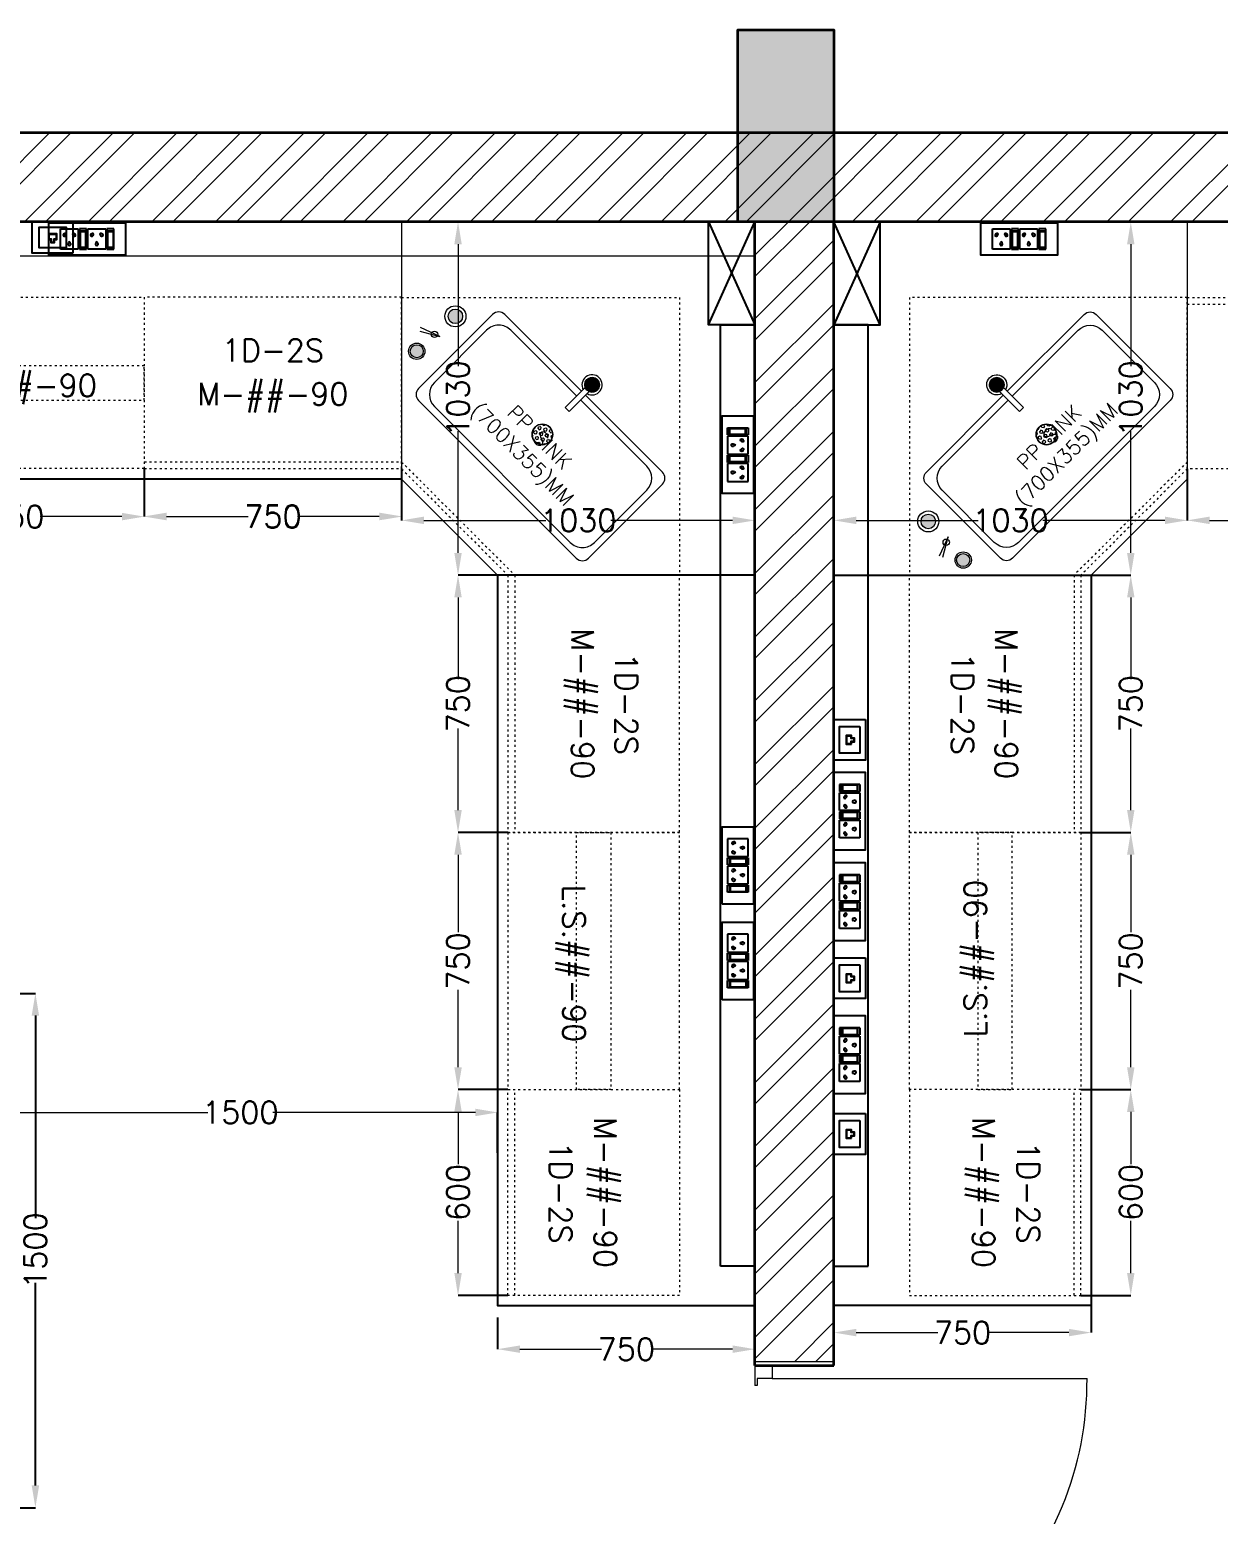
# Model space of a CAD drawing. Extents: x -52083 to 49512, y -145230 to 20224.
# Drawn here: x -35389 to -31925, y 10745 to 15074 of the extents above; entities that cross this region are included whole.
import ezdxf
from ezdxf.enums import TextEntityAlignment as Align

# ---------------------------------------------------------------- set-up
doc = ezdxf.new("R2010")
doc.units = 0
doc.header["$LTSCALE"] = 0.5
doc.header["$MEASUREMENT"] = 0
doc.header["$PDMODE"] = 32
doc.linetypes.add('ACAD_ISO03W100', pattern=[30, 12, -18])
for name, color, linetype, lineweight in [('1050x2100 Door', 6, 'Continuous', 5), ('COL', 1, 'Continuous', 35), ('DIM', 3, 'Continuous', 5), ('Furniture', 30, 'Continuous', 13), ('Hatch-1', 8, 'Continuous', 5), ('Sa-Block Text', 7, 'Continuous', 18), ('wall-1', 7, 'Continuous', 35)]:
    doc.layers.add(name, color=color, linetype=linetype, lineweight=lineweight)
for name, color, linetype in [('Asbuilt', 7, 'Continuous'), ('LABOFAB', 7, 'Continuous'), ('SA-6MRP', 1, 'Continuous'), ('SA-6MUP', 223, 'Continuous'), ('SA-FUR', 3, 'Continuous'), ('SA-Lan', 3, 'Continuous')]:
    doc.layers.add(name, color=color, linetype=linetype)
doc.styles.get("Standard").update_dxf_attribs({"font": 'romans.shx'})
doc.dimstyles.new('Sa-dim', dxfattribs={"dimtxt": 65, "dimasz": 65, "dimexe": 0, "dimexo": 0, "dimtad": 0, "dimdec": 0, "dimdsep": 46, "dimtxsty": 'Standard', "dimcen": 0, "dimclrd": 256, "dimclre": 7, "dimclrt": 1, "dimadec": 0, "dimazin": 0, "dimtfac": 1, "dimtdec": 0, "dimtmove": 0, "dimatfit": 3, "dimfxl": 1, "dimlwd": -1, "dimarcsym": 0})
pattern_1 = [(45, (5394.74, 2e-13), (-92.80777, 92.80777), []), (45, (5456.61, 2e-13), (-92.80777, 92.80777), [])]

# ---------------------------------------------------------------- blocks, each defined once
blk = doc.blocks.new('750MM CONER CABINET')
at = {"layer": 'LABOFAB', "color": 96, "lineweight": 13, "true_color": 0x008500}
for p, q in [((-280, 1030), (750, 1030)), ((-280, 1030), (-280, 280)), ((750, 1030), (750, 0)), ((0, 0), (-280, 280)), ((750, 0), (0, 0))]:
    blk.add_line(p, q, dxfattribs=at)
at = {"layer": 'LABOFAB', "color": 230, "linetype": 'ACAD_ISO03W100', "lineweight": 13}
for p, q in [((530, 810), (-280, 810)), ((530, 0), (530, 810)), ((50, 0), (-280, 330)), ((30, 0), (-280, 310))]:
    blk.add_line(p, q, dxfattribs=at)
blk = doc.blocks.new('*U92')
at = {"layer": 'SA-FUR', "color": 230, "linetype": 'ACAD_ISO03W100', "lineweight": 13}
for points in [[(750, 500), (0, 500), (0, 0), (750, 0)], [(750, 200), (0, 200), (0, 300), (750, 300)]]:
    blk.add_lwpolyline(points, close=True, dxfattribs=at)
at = {"layer": 'SA-FUR', "color": 7}
blk.add_attdef('TAG-2', text='', height=65, dxfattribs=at).set_placement((382.1, 224.8), align=Align.CENTER)
blk = doc.blocks.new('A$Ca55ee631')
at = {"layer": 'SA-FUR', "color": 1}
for p, q in [((0, 0), (135, 300)), ((0, 300), (135, 0))]:
    blk.add_line(p, q, dxfattribs=at)
blk.add_lwpolyline([(0, 0), (135, 0), (135, 300), (0, 300)], close=True, dxfattribs=at)
blk = doc.blocks.new('*U120')
at = {"color": 1}
blk.add_lwpolyline([(-2125, 0), (620, 0), (620, 100), (-2125, 100)], close=True, dxfattribs=at)
blk = doc.blocks.new('*D503')
at = {"layer": 'Defpoints', "color": 0, "transparency": 16777216}
for p in [(-32325.5, 12733.1), (-32325.5, 11983.1), (-32180.1, 11983.1)]:
    blk.add_point(p, dxfattribs=at)
at = {"layer": 'DIM', "color": 7, "lineweight": -2, "transparency": 16777216}
for p, q in [((-32325.5, 12733.1), (-32180.1, 12733.1)), ((-32325.5, 11983.1), (-32180.1, 11983.1))]:
    blk.add_line(p, q, dxfattribs=at)
at = {"layer": 'DIM', "transparency": 16777216}
for p, q in [((-32180.1, 12668.1), (-32180.1, 12442.2)), ((-32180.1, 12048.1), (-32180.1, 12273.9))]:
    blk.add_line(p, q, dxfattribs=at)
for points in [[(-32190.9, 12668.1), (-32169.2, 12668.1), (-32180.1, 12733.1)], [(-32190.9, 12048.1), (-32169.2, 12048.1), (-32180.1, 11983.1)]]:
    blk.add_solid(points, dxfattribs=at)
at = {"layer": 'DIM', "color": 1, "transparency": 16777216, "insert": (-32180.1, 12358.1), "char_height": 65, "attachment_point": 5, "rotation": 90}
blk.add_mtext('750', dxfattribs=at)
blk = doc.blocks.new('*D504')
at = {"layer": 'Defpoints', "color": 0, "transparency": 16777216}
for p in [(-32325.5, 11983.1), (-32325.5, 11383.1), (-32180.1, 11383.1)]:
    blk.add_point(p, dxfattribs=at)
at = {"layer": 'DIM', "color": 7, "lineweight": -2, "transparency": 16777216}
for p, q in [((-32325.5, 11983.1), (-32180.1, 11983.1)), ((-32325.5, 11383.1), (-32180.1, 11383.1))]:
    blk.add_line(p, q, dxfattribs=at)
at = {"layer": 'DIM', "transparency": 16777216}
for p, q in [((-32180.1, 11918.1), (-32180.1, 11765.7)), ((-32180.1, 11448.1), (-32180.1, 11600.4))]:
    blk.add_line(p, q, dxfattribs=at)
for points in [[(-32190.9, 11918.1), (-32169.2, 11918.1), (-32180.1, 11983.1)], [(-32190.9, 11448.1), (-32169.2, 11448.1), (-32180.1, 11383.1)]]:
    blk.add_solid(points, dxfattribs=at)
at = {"layer": 'DIM', "color": 1, "transparency": 16777216, "insert": (-32180.1, 11683.1), "char_height": 65, "attachment_point": 5, "rotation": 90}
blk.add_mtext('600', dxfattribs=at)
blk = doc.blocks.new('*D505')
at = {"layer": 'Defpoints', "color": 0, "transparency": 16777216}
for p in [(-32015.5, 13793.1), (-31265.5, 13793.1), (-31265.5, 13642.9)]:
    blk.add_point(p, dxfattribs=at)
at = {"layer": 'DIM', "color": 7, "lineweight": -2, "transparency": 16777216}
for p, q in [((-32015.5, 13793.1), (-32015.5, 13642.9)), ((-31265.5, 13793.1), (-31265.5, 13642.9))]:
    blk.add_line(p, q, dxfattribs=at)
at = {"layer": 'DIM', "transparency": 16777216}
for p, q in [((-31950.5, 13642.9), (-31712.6, 13642.9)), ((-31330.5, 13642.9), (-31568.5, 13642.9))]:
    blk.add_line(p, q, dxfattribs=at)
for points in [[(-31950.5, 13653.8), (-31950.5, 13632.1), (-32015.5, 13642.9)], [(-31330.5, 13653.8), (-31330.5, 13632.1), (-31265.5, 13642.9)]]:
    blk.add_solid(points, dxfattribs=at)
at = {"layer": 'DIM', "color": 1, "transparency": 16777216, "insert": (-31640.5, 13642.9), "char_height": 65, "attachment_point": 5}
blk.add_mtext('750', dxfattribs=at)
blk = doc.blocks.new('*D506')
at = {"layer": 'Defpoints', "color": 0, "transparency": 16777216}
for p in [(-33045.5, 13763.1), (-32015.5, 13763.1), (-33045.5, 13642.9)]:
    blk.add_point(p, dxfattribs=at)
at = {"layer": 'DIM', "color": 7, "lineweight": -2, "transparency": 16777216}
for p, q in [((-33045.5, 13763.1), (-33045.5, 13642.9)), ((-32015.5, 13763.1), (-32015.5, 13642.9))]:
    blk.add_line(p, q, dxfattribs=at)
at = {"layer": 'DIM', "transparency": 16777216}
for p, q in [((-32980.5, 13642.9), (-32625, 13642.9)), ((-32080.5, 13642.9), (-32436, 13642.9))]:
    blk.add_line(p, q, dxfattribs=at)
for points in [[(-32980.5, 13653.8), (-32980.5, 13632.1), (-33045.5, 13642.9)], [(-32080.5, 13653.8), (-32080.5, 13632.1), (-32015.5, 13642.9)]]:
    blk.add_solid(points, dxfattribs=at)
at = {"layer": 'DIM', "color": 1, "transparency": 16777216, "insert": (-32530.5, 13642.9), "char_height": 65, "attachment_point": 5}
blk.add_mtext('1030', dxfattribs=at)
blk = doc.blocks.new('*D507')
at = {"layer": 'Defpoints', "color": 0, "transparency": 16777216}
for p in [(-32295.5, 14513.1), (-32180.1, 14513.1), (-32295.5, 13483.1)]:
    blk.add_point(p, dxfattribs=at)
at = {"layer": 'DIM', "color": 7, "lineweight": -2, "transparency": 16777216}
for p, q in [((-32295.5, 14513.1), (-32180.1, 14513.1)), ((-32295.5, 13483.1), (-32180.1, 13483.1))]:
    blk.add_line(p, q, dxfattribs=at)
at = {"layer": 'DIM', "transparency": 16777216}
for p, q in [((-32180.1, 14448.1), (-32180.1, 14092.6)), ((-32180.1, 13548.1), (-32180.1, 13903.5))]:
    blk.add_line(p, q, dxfattribs=at)
for points in [[(-32190.9, 14448.1), (-32169.2, 14448.1), (-32180.1, 14513.1)], [(-32190.9, 13548.1), (-32169.2, 13548.1), (-32180.1, 13483.1)]]:
    blk.add_solid(points, dxfattribs=at)
at = {"layer": 'DIM', "color": 1, "transparency": 16777216, "insert": (-32180.1, 13998.1), "char_height": 65, "attachment_point": 5, "rotation": 90}
blk.add_mtext('1030', dxfattribs=at)
blk = doc.blocks.new('*U133')
at = {"ltscale": 300}
for p, q in [((-78.1, 29.8), (-78.1, -29.8)), ((-78.1, 29.8), (-78.1, -29.8)), ((-57.3, 29.8), (-78.1, 29.8)), ((-78.1, 29.8), (-57.3, 29.8)), ((-76.3, 23.3), (-76.3, -23.3)), ((-59.1, 23.3), (-76.3, 23.3)), ((-59.1, -23.3), (-59.1, 23.3)), ((-57.3, -29.8), (-57.3, 29.8)), ((-53.9, 29.8), (-1.7, 29.8)), ((-53.9, -29.8), (-53.9, 29.8)), ((-1.7, 29.8), (-1.7, -29.8)), ((1.7, 29.8), (1.7, -29.8)), ((1.7, 29.8), (1.7, -29.8)), ((22.5, 29.8), (1.7, 29.8)), ((1.7, 29.8), (22.5, 29.8)), ((3.5, 23.3), (3.5, -23.3)), ((20.7, 23.3), (3.5, 23.3)), ((20.7, -23.3), (20.7, 23.3)), ((22.5, -29.8), (22.5, 29.8)), ((25.9, -29.8), (25.9, 29.8)), ((25.9, 29.8), (78.1, 29.8)), ((78.1, 29.8), (78.1, -29.8)), ((-78.1, -29.8), (-57.3, -29.8)), ((-76.3, -21.2), (-59.1, -21.2)), ((-76.3, -23.3), (-59.1, -23.3)), ((-1.7, -29.8), (-53.9, -29.8)), ((1.7, -29.8), (22.5, -29.8)), ((3.5, -21.2), (20.7, -21.2)), ((3.5, -23.3), (20.7, -23.3)), ((78.1, -29.8), (25.9, -29.8))]:
    blk.add_line(p, q, dxfattribs=at)
blk.add_lwpolyline([(-113, -46), (113, -46), (113, 46), (-113, 46)], close=True, dxfattribs=at)
for centre, radius, start, end in [((-27.8, 14.7), 4.06, 307.1584, 232.8416), ((-27.8, 10.6), 2.59, 161.4031, 18.5969), ((52, 14.7), 4.06, 307.1584, 232.8416), ((52, 10.6), 2.59, 161.4031, 18.5969), ((-42.7, -11.6), 3.5, 5.2689, 272.51), ((-39.9, -14), 2.82, 202.6838, 75.0951), ((-15.7, -14), 2.82, 104.9049, 337.3162), ((-12.9, -11.6), 3.5, 267.49, 174.7311), ((37.1, -11.6), 3.5, 5.2689, 272.51), ((39.9, -14), 2.82, 202.6838, 75.0951), ((64.1, -14), 2.82, 104.9049, 337.3162), ((66.9, -11.6), 3.5, 267.49, 174.7311)]:
    blk.add_arc(centre, radius, start, end, dxfattribs=at)
at = {"layer": 'Sa-Block Text', "flags": 1}
for tag, p in [('PROJECTNAME', (102.4, 776)), ('FLOOR', (102.4, 686.5)), ('LABNAME', (102.4, 577)), ('ITEMNO:', (102.4, 479.7))]:
    blk.add_attdef(tag, text='', height=65, dxfattribs=at).set_placement(p, align=Align.MIDDLE_CENTER)
at = {"layer": 'Sa-Block Text'}
blk.add_attdef('CATALOGUE', text='', height=65, dxfattribs=at).set_placement((102.4, 360.5), align=Align.MIDDLE_CENTER)
blk = doc.blocks.new('*D508')
at = {"layer": 'Defpoints', "color": 0, "transparency": 16777216}
for p in [(-35525.5, 11916.5), (-35525.5, 11798.7), (-34025.5, 11798.7)]:
    blk.add_point(p, dxfattribs=at)
at = {"layer": 'DIM', "color": 7, "lineweight": -2, "transparency": 16777216}
for p, q in [((-35525.5, 11798.7), (-35525.5, 11916.5)), ((-34025.5, 11798.7), (-34025.5, 11916.5))]:
    blk.add_line(p, q, dxfattribs=at)
at = {"layer": 'DIM', "transparency": 16777216}
for p, q in [((-35460.5, 11916.5), (-34870, 11916.5)), ((-34090.5, 11916.5), (-34681, 11916.5))]:
    blk.add_line(p, q, dxfattribs=at)
for points in [[(-35460.5, 11927.3), (-35460.5, 11905.6), (-35525.5, 11916.5)], [(-34090.5, 11927.3), (-34090.5, 11905.6), (-34025.5, 11916.5)]]:
    blk.add_solid(points, dxfattribs=at)
at = {"layer": 'DIM', "color": 1, "transparency": 16777216, "insert": (-34775.5, 11916.5), "char_height": 65, "attachment_point": 5}
blk.add_mtext('1500', dxfattribs=at)
blk = doc.blocks.new('1050x2100')
at = {"layer": '1050x2100 Door'}
for p, q in [((289971.9, 46661.9), (289971.9, 46711.8)), ((289971.9, 46711.8), (290030.3, 46711.8)), ((289971.9, 46661.9), (289971.9, 46711.8)), ((290030.3, 46705.1), (290030.3, 46711.8)), ((291021.9, 46711.8), (290963.5, 46711.8)), ((290963.5, 46705.1), (290963.5, 46711.8)), ((291021.9, 46661.9), (291021.9, 46711.8)), ((290010.2, 46661.9), (290010.2, 46705.1)), ((290010.2, 46705.1), (290030.3, 46705.1)), ((290983.6, 46705.1), (290963.5, 46705.1)), ((290983.6, 46661.9), (290983.6, 46705.1)), ((289971.9, 46661.9), (290010.2, 46661.9)), ((291021.9, 46661.9), (290983.6, 46661.9)), ((290983.6, 46661.9), (290983.6, 45743.9))]:
    blk.add_line(p, q, dxfattribs=at)
blk.add_arc((290976, 46702.9), 959, 179.4701, 270.4563, dxfattribs=at)
blk = doc.blocks.new('*D540')
at = {"color": 7, "lineweight": -2, "transparency": 16777216}
for p, q in [((-35525.5, 12263.7), (-35372.9, 12263.7)), ((-35525.5, 10763.7), (-35372.9, 10763.7))]:
    blk.add_line(p, q, dxfattribs=at)
at = {"transparency": 16777216}
for p, q in [((-35372.9, 12198.7), (-35372.9, 11608.2)), ((-35372.9, 10828.7), (-35372.9, 11419.2))]:
    blk.add_line(p, q, dxfattribs=at)
for points in [[(-35383.7, 12198.7), (-35362, 12198.7), (-35372.9, 12263.7)], [(-35383.7, 10828.7), (-35362, 10828.7), (-35372.9, 10763.7)]]:
    blk.add_solid(points, dxfattribs=at)
at = {"layer": 'Defpoints', "color": 0, "transparency": 16777216}
for p in [(-35525.5, 12263.7), (-35372.9, 12263.7), (-35525.5, 10763.7)]:
    blk.add_point(p, dxfattribs=at)
at = {"color": 1, "transparency": 16777216, "insert": (-35372.9, 11513.7), "char_height": 65, "attachment_point": 5, "rotation": 90}
blk.add_mtext('1500', dxfattribs=at)
blk = doc.blocks.new('*U118')
at = {"layer": 'SA-FUR', "color": 230, "linetype": 'ACAD_ISO03W100', "lineweight": 13}
blk.add_line((600, 20), (0, 20), dxfattribs=at)
blk.add_lwpolyline([(0, 500), (600, 500), (600, 0), (0, 0)], close=True, dxfattribs=at)
at = {"layer": 'SA-FUR', "color": 7}
for tag, p in [('TAG', (300, 316.2)), ('TAG-2', (300, 185.8))]:
    blk.add_attdef(tag, text='', height=65, rotation=180, dxfattribs=at).set_placement(p, align=Align.CENTER)
blk = doc.blocks.new('*D639')
at = {"layer": 'Defpoints', "color": 0, "transparency": 16777216}
for p in [(-33995.5, 13483.1), (-34141, 12733.1), (-33995.5, 12733.1)]:
    blk.add_point(p, dxfattribs=at)
at = {"layer": 'DIM', "color": 7, "lineweight": -2, "transparency": 16777216}
for p, q in [((-33995.5, 13483.1), (-34141, 13483.1)), ((-33995.5, 12733.1), (-34141, 12733.1))]:
    blk.add_line(p, q, dxfattribs=at)
at = {"layer": 'DIM', "transparency": 16777216}
for p, q in [((-34141, 13418.1), (-34141, 13180.1)), ((-34141, 12798.1), (-34141, 13036))]:
    blk.add_line(p, q, dxfattribs=at)
for points in [[(-34151.8, 13418.1), (-34130.1, 13418.1), (-34141, 13483.1)], [(-34151.8, 12798.1), (-34130.1, 12798.1), (-34141, 12733.1)]]:
    blk.add_solid(points, dxfattribs=at)
at = {"layer": 'DIM', "color": 1, "transparency": 16777216, "insert": (-34141, 13108.1), "char_height": 65, "attachment_point": 5, "rotation": 90}
blk.add_mtext('750', dxfattribs=at)
blk = doc.blocks.new('*D640')
at = {"layer": 'Defpoints', "color": 0, "transparency": 16777216}
for p in [(-33995.5, 12733.1), (-34141, 11983.1), (-33995.5, 11983.1)]:
    blk.add_point(p, dxfattribs=at)
at = {"layer": 'DIM', "color": 7, "lineweight": -2, "transparency": 16777216}
for p, q in [((-33995.5, 12733.1), (-34141, 12733.1)), ((-33995.5, 11983.1), (-34141, 11983.1))]:
    blk.add_line(p, q, dxfattribs=at)
at = {"layer": 'DIM', "transparency": 16777216}
for p, q in [((-34141, 12668.1), (-34141, 12442.2)), ((-34141, 12048.1), (-34141, 12273.9))]:
    blk.add_line(p, q, dxfattribs=at)
for points in [[(-34151.8, 12668.1), (-34130.1, 12668.1), (-34141, 12733.1)], [(-34151.8, 12048.1), (-34130.1, 12048.1), (-34141, 11983.1)]]:
    blk.add_solid(points, dxfattribs=at)
at = {"layer": 'DIM', "color": 1, "transparency": 16777216, "insert": (-34141, 12358.1), "char_height": 65, "attachment_point": 5, "rotation": 90}
blk.add_mtext('750', dxfattribs=at)
blk = doc.blocks.new('*D641')
at = {"layer": 'Defpoints', "color": 0, "transparency": 16777216}
for p in [(-33995.5, 11983.1), (-34141, 11383.1), (-33995.5, 11383.1)]:
    blk.add_point(p, dxfattribs=at)
at = {"layer": 'DIM', "color": 7, "lineweight": -2, "transparency": 16777216}
for p, q in [((-33995.5, 11983.1), (-34141, 11983.1)), ((-33995.5, 11383.1), (-34141, 11383.1))]:
    blk.add_line(p, q, dxfattribs=at)
at = {"layer": 'DIM', "transparency": 16777216}
for p, q in [((-34141, 11918.1), (-34141, 11765.7)), ((-34141, 11448.1), (-34141, 11600.4))]:
    blk.add_line(p, q, dxfattribs=at)
for points in [[(-34151.8, 11918.1), (-34130.1, 11918.1), (-34141, 11983.1)], [(-34151.8, 11448.1), (-34130.1, 11448.1), (-34141, 11383.1)]]:
    blk.add_solid(points, dxfattribs=at)
at = {"layer": 'DIM', "color": 1, "transparency": 16777216, "insert": (-34141, 11683.1), "char_height": 65, "attachment_point": 5, "rotation": 90}
blk.add_mtext('600', dxfattribs=at)
blk = doc.blocks.new('*D642')
at = {"layer": 'Defpoints', "color": 0, "transparency": 16777216}
for p in [(-34305.5, 13763.1), (-33275.5, 13763.1), (-33275.5, 13642.9)]:
    blk.add_point(p, dxfattribs=at)
at = {"layer": 'DIM', "color": 7, "lineweight": -2, "transparency": 16777216}
for p, q in [((-34305.5, 13763.1), (-34305.5, 13642.9)), ((-33275.5, 13763.1), (-33275.5, 13642.9))]:
    blk.add_line(p, q, dxfattribs=at)
at = {"layer": 'DIM', "transparency": 16777216}
for p, q in [((-34240.5, 13642.9), (-33885, 13642.9)), ((-33340.5, 13642.9), (-33696, 13642.9))]:
    blk.add_line(p, q, dxfattribs=at)
for points in [[(-34240.5, 13653.8), (-34240.5, 13632.1), (-34305.5, 13642.9)], [(-33340.5, 13653.8), (-33340.5, 13632.1), (-33275.5, 13642.9)]]:
    blk.add_solid(points, dxfattribs=at)
at = {"layer": 'DIM', "color": 1, "transparency": 16777216, "insert": (-33790.5, 13642.9), "char_height": 65, "attachment_point": 5}
blk.add_mtext('1030', dxfattribs=at)
blk = doc.blocks.new('*D643')
at = {"layer": 'Defpoints', "color": 0, "transparency": 16777216}
for p in [(-34141, 14513.1), (-34025.5, 14513.1), (-34025.5, 13483.1)]:
    blk.add_point(p, dxfattribs=at)
at = {"layer": 'DIM', "color": 7, "lineweight": -2, "transparency": 16777216}
for p, q in [((-34025.5, 14513.1), (-34141, 14513.1)), ((-34025.5, 13483.1), (-34141, 13483.1))]:
    blk.add_line(p, q, dxfattribs=at)
at = {"layer": 'DIM', "transparency": 16777216}
for p, q in [((-34141, 14448.1), (-34141, 14092.6)), ((-34141, 13548.1), (-34141, 13903.5))]:
    blk.add_line(p, q, dxfattribs=at)
for points in [[(-34151.8, 14448.1), (-34130.1, 14448.1), (-34141, 14513.1)], [(-34151.8, 13548.1), (-34130.1, 13548.1), (-34141, 13483.1)]]:
    blk.add_solid(points, dxfattribs=at)
at = {"layer": 'DIM', "color": 1, "transparency": 16777216, "insert": (-34141, 13998.1), "char_height": 65, "attachment_point": 5, "rotation": 90}
blk.add_mtext('1030', dxfattribs=at)
blk = doc.blocks.new('*U130')
for p, q in [((-78.1, 29.8), (-78.1, -29.8)), ((-78.1, 29.8), (-78.1, -29.8)), ((-57.3, 29.8), (-78.1, 29.8)), ((-78.1, 29.8), (-57.3, 29.8)), ((-76.3, 23.3), (-76.3, -23.3)), ((-59.1, 23.3), (-76.3, 23.3)), ((-59.1, -23.3), (-59.1, 23.3)), ((-57.3, -29.8), (-57.3, 29.8)), ((-53.9, 29.8), (-1.7, 29.8)), ((-53.9, -29.8), (-53.9, 29.8)), ((-1.7, 29.8), (-1.7, -29.8)), ((1.7, 29.8), (1.7, -29.8)), ((1.7, 29.8), (1.7, -29.8)), ((22.5, 29.8), (1.7, 29.8)), ((1.7, 29.8), (22.5, 29.8)), ((3.5, 23.3), (3.5, -23.3)), ((20.7, 23.3), (3.5, 23.3)), ((20.7, -23.3), (20.7, 23.3)), ((22.5, -29.8), (22.5, 29.8)), ((25.9, -29.8), (25.9, 29.8)), ((25.9, 29.8), (78.1, 29.8)), ((78.1, 29.8), (78.1, -29.8)), ((-78.1, -29.8), (-57.3, -29.8)), ((-76.3, -21.2), (-59.1, -21.2)), ((-76.3, -23.3), (-59.1, -23.3)), ((-1.7, -29.8), (-53.9, -29.8)), ((1.7, -29.8), (22.5, -29.8)), ((3.5, -21.2), (20.7, -21.2)), ((3.5, -23.3), (20.7, -23.3)), ((78.1, -29.8), (25.9, -29.8))]:
    blk.add_line(p, q)
blk.add_lwpolyline([(-113, -46), (113, -46), (113, 46), (-113, 46)], close=True)
for centre, radius, start, end in [((-27.8, 14.7), 4.06, 307.1584, 232.8416), ((-27.8, 10.6), 2.59, 161.4031, 18.5969), ((52, 14.7), 4.06, 307.1584, 232.8416), ((52, 10.6), 2.59, 161.4031, 18.5969), ((-42.7, -11.6), 3.5, 5.2689, 272.51), ((-39.9, -14), 2.82, 202.6838, 75.0951), ((-15.7, -14), 2.82, 104.9049, 337.3162), ((-12.9, -11.6), 3.5, 267.49, 174.7311), ((37.1, -11.6), 3.5, 5.2689, 272.51), ((39.9, -14), 2.82, 202.6838, 75.0951), ((64.1, -14), 2.82, 104.9049, 337.3162), ((66.9, -11.6), 3.5, 267.49, 174.7311)]:
    blk.add_arc(centre, radius, start, end)
at = {"layer": 'Sa-Block Text', "flags": 1}
for tag, p in [('PROJECTNAME', (14.8, 619.1)), ('FLOOR', (14.8, 529.6)), ('LABNAME', (14.8, 420.1)), ('ITEMNO:', (14.8, 322.8))]:
    blk.add_attdef(tag, text='', height=65, dxfattribs=at).set_placement(p, align=Align.MIDDLE_CENTER)
at = {"layer": 'Sa-Block Text'}
blk.add_attdef('CATALOGUE', text='', height=65, dxfattribs=at).set_placement((14.8, 173.9), align=Align.MIDDLE_CENTER)
blk = doc.blocks.new('*D644')
at = {"layer": 'Defpoints', "color": 0, "transparency": 16777216}
for p in [(-35055.5, 13793.1), (-34305.5, 13793.1), (-35055.5, 13653.9)]:
    blk.add_point(p, dxfattribs=at)
at = {"layer": 'DIM', "color": 7, "lineweight": -2, "transparency": 16777216}
for p, q in [((-35055.5, 13793.1), (-35055.5, 13653.9)), ((-34305.5, 13793.1), (-34305.5, 13653.9))]:
    blk.add_line(p, q, dxfattribs=at)
at = {"layer": 'DIM', "transparency": 16777216}
for p, q in [((-34990.5, 13653.9), (-34752.6, 13653.9)), ((-34370.5, 13653.9), (-34608.5, 13653.9))]:
    blk.add_line(p, q, dxfattribs=at)
for points in [[(-34990.5, 13664.8), (-34990.5, 13643.1), (-35055.5, 13653.9)], [(-34370.5, 13664.8), (-34370.5, 13643.1), (-34305.5, 13653.9)]]:
    blk.add_solid(points, dxfattribs=at)
at = {"layer": 'DIM', "color": 1, "transparency": 16777216, "insert": (-34680.5, 13653.9), "char_height": 65, "attachment_point": 5}
blk.add_mtext('750', dxfattribs=at)
blk = doc.blocks.new('*U94')
at = {"layer": 'SA-FUR', "color": 230, "linetype": 'ACAD_ISO03W100', "lineweight": 13}
blk.add_line((750, 20), (0, 20), dxfattribs=at)
blk.add_lwpolyline([(0, 500), (750, 500), (750, 0), (0, 0)], close=True, dxfattribs=at)
at = {"layer": 'SA-FUR', "color": 7}
for tag, p in [('TAG-2', (375, 377.6)), ('TAG', (375, 250))]:
    blk.add_attdef(tag, text='', height=65, rotation=180, dxfattribs=at).set_placement(p, align=Align.CENTER)
blk = doc.blocks.new('*D645')
at = {"layer": 'Defpoints', "color": 0, "transparency": 16777216}
for p in [(-35805.5, 13793.1), (-35055.5, 13793.1), (-35805.5, 13653.9)]:
    blk.add_point(p, dxfattribs=at)
at = {"layer": 'DIM', "color": 7, "lineweight": -2, "transparency": 16777216}
for p, q in [((-35805.5, 13793.1), (-35805.5, 13653.9)), ((-35055.5, 13793.1), (-35055.5, 13653.9))]:
    blk.add_line(p, q, dxfattribs=at)
at = {"layer": 'DIM', "transparency": 16777216}
for p, q in [((-35740.5, 13653.9), (-35502.6, 13653.9)), ((-35120.5, 13653.9), (-35358.5, 13653.9))]:
    blk.add_line(p, q, dxfattribs=at)
for points in [[(-35740.5, 13664.8), (-35740.5, 13643.1), (-35805.5, 13653.9)], [(-35120.5, 13664.8), (-35120.5, 13643.1), (-35055.5, 13653.9)]]:
    blk.add_solid(points, dxfattribs=at)
at = {"layer": 'DIM', "color": 1, "transparency": 16777216, "insert": (-35430.5, 13653.9), "char_height": 65, "attachment_point": 5}
blk.add_mtext('750', dxfattribs=at)
blk = doc.blocks.new('*D646')
at = {"layer": 'Defpoints', "color": 0, "transparency": 16777216}
for p in [(-34025.5, 11318.1), (-33275.5, 11318.1), (-34025.5, 11226.1)]:
    blk.add_point(p, dxfattribs=at)
at = {"layer": 'Hatch-1', "color": 7, "lineweight": -2, "transparency": 16777216}
for p, q in [((-34025.5, 11318.1), (-34025.5, 11226.1)), ((-33275.5, 11318.1), (-33275.5, 11226.1))]:
    blk.add_line(p, q, dxfattribs=at)
at = {"layer": 'Hatch-1', "transparency": 16777216}
for p, q in [((-33960.5, 11226.1), (-33722.6, 11226.1)), ((-33340.5, 11226.1), (-33578.5, 11226.1))]:
    blk.add_line(p, q, dxfattribs=at)
for points in [[(-33960.5, 11237), (-33960.5, 11215.3), (-34025.5, 11226.1)], [(-33340.5, 11237), (-33340.5, 11215.3), (-33275.5, 11226.1)]]:
    blk.add_solid(points, dxfattribs=at)
at = {"layer": 'Hatch-1', "color": 1, "transparency": 16777216, "insert": (-33650.5, 11226.1), "char_height": 65, "attachment_point": 5}
blk.add_mtext('750', dxfattribs=at)
blk = doc.blocks.new('PP SINK-700X355')
at = {"linetype": 'ByBlock', "lineweight": 5, "ltscale": 10}
blk.add_hatch(color=3, dxfattribs=at).paths.add_polyline_path([(-21.4, 389.9, 1), (21.4, 389.9, 1)])
at = {"linetype": 'ByBlock', "lineweight": 5}
h = blk.add_hatch(dxfattribs=at)
h.set_pattern_fill('HEX', color=3, scale=40, style=0)
h.set_pattern_definition([(1e-09, (-34097.917, -448425.806), (-2e-10, 8.66025404), [5, -10]), (120, (-34097.917, -448425.806), (-7.5, -4.33012702), [5, -10]), (60, (-34092.917, -448425.806), (-7.5, 4.33012702), [5, -10])])
h.paths.add_polyline_path([(-30, 185.2, 1), (30, 185.2, 1)])
at = {"color": 3, "linetype": 'ByBlock', "lineweight": 5}
for p, q in [((-8.1, 355), (-325, 355)), ((325, 355), (8.1, 355)), ((-350, 330), (-350, 25)), ((-8.1, 335), (-280, 335)), ((280, 335), (8.1, 335)), ((350, 25), (350, 330)), ((-330, 285), (-330, 70)), ((330, 70), (330, 285)), ((325, 0), (-325, 0)), ((280, 20), (-280, 20))]:
    blk.add_line(p, q, dxfattribs=at)
at = {"color": 3, "linetype": 'ByBlock', "lineweight": 5, "ltscale": 10}
for p, q in [((-8.1, 287.6), (-8.1, 370.1)), ((8.1, 287.6), (8.1, 370.1)), ((0, 287.6), (-8.1, 287.6)), ((0, 287.6), (8.1, 287.6))]:
    blk.add_line(p, q, dxfattribs=at)
blk.add_circle((0, 389.9), 21.4, dxfattribs=at)
at = {"color": 3, "linetype": 'ByBlock', "lineweight": 5}
blk.add_circle((0, 185.2), 30, dxfattribs=at)
at = {"color": 3, "linetype": 'ByBlock', "lineweight": 5, "ltscale": 10}
for radius, start, end in [(29.4, 285.896, 254.104), (21.4, 292.1607, 247.8393)]:
    blk.add_arc((0, 389.9), radius, start, end, dxfattribs=at)
at = {"color": 3, "linetype": 'ByBlock', "lineweight": 5}
for centre, radius, start, end in [((-325, 330), 25, 90, 180), ((325, 330), 25, 0, 90), ((-280, 285), 50, 90, 180), ((280, 285), 50, 0, 90), ((0, 185.2), 30, 0, 180), ((0, 185.2), 30, 180, 0), ((-280, 70), 50, 180, 270), ((280, 70), 50, 270, 0), ((-325, 25), 25, 180, 270), ((325, 25), 25, 270, 0)]:
    blk.add_arc(centre, radius, start, end, dxfattribs=at)
blk = doc.blocks.new('*D716')
at = {"layer": 'Defpoints', "color": 0, "transparency": 16777216}
for p in [(-35055.5, 13793.7), (-34305.5, 13793.7), (-35055.5, 13654.6)]:
    blk.add_point(p, dxfattribs=at)
at = {"layer": 'DIM', "color": 7, "lineweight": -2, "transparency": 16777216}
for p, q in [((-35055.5, 13793.7), (-35055.5, 13654.6)), ((-34305.5, 13793.7), (-34305.5, 13654.6))]:
    blk.add_line(p, q, dxfattribs=at)
at = {"layer": 'DIM', "transparency": 16777216}
for p, q in [((-34990.5, 13654.6), (-34752.6, 13654.6)), ((-34370.5, 13654.6), (-34608.5, 13654.6))]:
    blk.add_line(p, q, dxfattribs=at)
for points in [[(-34990.5, 13665.4), (-34990.5, 13643.8), (-35055.5, 13654.6)], [(-34370.5, 13665.4), (-34370.5, 13643.8), (-34305.5, 13654.6)]]:
    blk.add_solid(points, dxfattribs=at)
at = {"layer": 'DIM', "color": 1, "transparency": 16777216, "insert": (-34680.5, 13654.6), "char_height": 65, "attachment_point": 5}
blk.add_mtext('750', dxfattribs=at)
blk = doc.blocks.new('*D722')
at = {"layer": 'Defpoints', "color": 0, "transparency": 16777216}
for p in [(-33045.5, 11353.1), (-32295.5, 11353.1), (-32295.5, 11274.5)]:
    blk.add_point(p, dxfattribs=at)
at = {"layer": 'Hatch-1', "color": 7, "lineweight": -2, "transparency": 16777216}
for p, q in [((-33045.5, 11353.1), (-33045.5, 11274.5)), ((-32295.5, 11353.1), (-32295.5, 11274.5))]:
    blk.add_line(p, q, dxfattribs=at)
at = {"layer": 'Hatch-1', "transparency": 16777216}
for p, q in [((-32980.5, 11274.5), (-32742.6, 11274.5)), ((-32360.5, 11274.5), (-32598.5, 11274.5))]:
    blk.add_line(p, q, dxfattribs=at)
for points in [[(-32980.5, 11285.4), (-32980.5, 11263.7), (-33045.5, 11274.5)], [(-32360.5, 11285.4), (-32360.5, 11263.7), (-32295.5, 11274.5)]]:
    blk.add_solid(points, dxfattribs=at)
at = {"layer": 'Hatch-1', "color": 1, "transparency": 16777216, "insert": (-32670.5, 11274.5), "char_height": 65, "attachment_point": 5}
blk.add_mtext('750', dxfattribs=at)
blk = doc.blocks.new('*D723')
at = {"layer": 'Defpoints', "color": 0, "transparency": 16777216}
for p in [(-32325.5, 13483.1), (-32325.5, 12733.1), (-32180.1, 12733.1)]:
    blk.add_point(p, dxfattribs=at)
at = {"layer": 'DIM', "color": 7, "lineweight": -2, "transparency": 16777216}
for p, q in [((-32325.5, 13483.1), (-32180.1, 13483.1)), ((-32325.5, 12733.1), (-32180.1, 12733.1))]:
    blk.add_line(p, q, dxfattribs=at)
at = {"layer": 'DIM', "transparency": 16777216}
for p, q in [((-32180.1, 13418.1), (-32180.1, 13180.1)), ((-32180.1, 12798.1), (-32180.1, 13036))]:
    blk.add_line(p, q, dxfattribs=at)
for points in [[(-32190.9, 13418.1), (-32169.2, 13418.1), (-32180.1, 13483.1)], [(-32190.9, 12798.1), (-32169.2, 12798.1), (-32180.1, 12733.1)]]:
    blk.add_solid(points, dxfattribs=at)
at = {"layer": 'DIM', "color": 1, "transparency": 16777216, "insert": (-32180.1, 13108.1), "char_height": 65, "attachment_point": 5, "rotation": 90}
blk.add_mtext('750', dxfattribs=at)
blk = doc.blocks.new('*U132')
for points in [[(-59.4, 46), (59.4, 46), (59.4, -46), (-59.4, -46)], [(-39.1, 29.8), (39.1, 29.8), (39.1, -29.8), (-39.1, -29.8)], [(12.4, 5.6), (5.4, 5.6), (5.4, 14.6), (-5.4, 14.6), (-5.4, 5.6), (-12.4, 5.6), (-12.4, -10.5), (12.4, -10.5)], [(11.1, 4.3), (4.1, 4.3), (4.1, 13.4), (-4.1, 13.4), (-4.1, 4.3), (-11.1, 4.3), (-11.1, -9.2), (11.1, -9.2)]]:
    blk.add_lwpolyline(points, close=True)
at = {"layer": 'Sa-Block Text', "flags": 1}
for tag, p in [('PROJECTNAME', (15.2, 670.6)), ('FLOOR', (15.2, 581.1)), ('LABNAME', (15.2, 471.6)), ('ITEMNO:', (15.2, 374.3))]:
    blk.add_attdef(tag, text='', height=65, dxfattribs=at).set_placement(p, align=Align.MIDDLE_CENTER)
at = {"layer": 'Sa-Block Text'}
blk.add_attdef('CATALOGUE', text='', height=65, dxfattribs=at).set_placement((15.2, 223), align=Align.MIDDLE_CENTER)

msp = doc.modelspace()

# ---------------------------------------------------------------- hatches: boundary and pattern name
at = {"layer": 'COL'}
h = msp.add_hatch(color=256, dxfattribs=at)
h.dxf.hatch_style = 1
h.paths.add_polyline_path([(-33045.5, 15073.7), (-33325.5, 15073.7), (-33325.5, 14513.7), (-33045.5, 14513.7)])
at = {"layer": 'Hatch-1'}
h = msp.add_hatch(dxfattribs=at)
h.set_pattern_fill('ANSI32,_O', color=256, scale=350)
h.set_pattern_definition(pattern_1)
h.paths.add_polyline_path([(-46706.6, 14773.7), (-24057.5, 14773.7), (-24057.5, 14513.7), (-46706.6, 14513.7)])
h = msp.add_hatch(dxfattribs=at)
h.set_pattern_fill('ANSI32,_O', color=256, scale=350)
h.set_pattern_definition(pattern_1)
h.paths.add_polyline_path([(-33275.5, 14513.7), (-33045.5, 14513.7), (-33045.5, 11189.5), (-33275.5, 11189.5)])
at = {"layer": 'LABOFAB', "lineweight": 13, "ltscale": 0.1}
h = msp.add_hatch(dxfattribs=at)
h.set_pattern_fill('HEX', color=5, scale=0.4, angle=381.7955)
h.set_pattern_definition([(21.79551034, (-403825.097, -237906.5338), (-0.816739466, 2.042458481), [1.27, -2.54]), (141.79551034, (-403825.097, -237906.5338), (-1.360451198, -1.728546366), [1.27, -2.54]), (81.79551034, (-403823.9179, -237906.0622), (-2.177190664, 0.313912115), [1.27, -2.54])])
h.paths.add_polyline_path([(-34168.3, 14230, 1), (-34129, 14245.7, 1)])
h.paths.add_polyline_path([(-34243.6, 14143.1, 0.490237), (-34272.7, 14151.4), (-34258.9, 14117.1, 0.490237)])
h.paths.add_polyline_path([(-34272.7, 14151.4, 0.342069), (-34279.1, 14128.9, 0.342069), (-34258.9, 14117.1)])
h = msp.add_hatch(dxfattribs=at)
h.set_pattern_fill('HEX', color=5, scale=0.4, angle=381.7955)
h.set_pattern_definition([(111.7958572, (219376.3196, -356035.0179), (-2.042453537, -0.81675183), [1.27, -2.54]), (231.7958572, (219376.3196, -356035.0179), (1.728554602, -1.360440734), [1.27, -2.54]), (171.7958572, (219375.848, -356033.8387), (-0.313898935, -2.177192564), [1.27, -2.54])])
h.paths.add_polyline_path([(-32762.5, 13620.2, 1), (-32778.2, 13659.5, 1)])
h.paths.add_polyline_path([(-32675.6, 13544.9, 0.490237), (-32683.9, 13515.9), (-32649.5, 13529.6, 0.490237)])
h.paths.add_polyline_path([(-32683.9, 13515.9, 0.342069), (-32661.4, 13509.5, 0.342069), (-32649.5, 13529.6)])

# ---------------------------------------------------------------- linework, layer by layer
at = {"color": 3}
msp.add_line((-43135.5, 13763.7, 2637.8), (-34305.5, 13763.7, 2637.8), dxfattribs=at)
at = {"color": 3, "elevation": 2637.8}
for points in [[(-34025.5, 13483.1), (-34025.5, 11353.1), (-33275.5, 11353.1), (-33275.5, 13483.1)], [(-32295.5, 13483.1), (-32295.5, 11353.1), (-33045.5, 11353.1), (-33045.5, 13483.1)]]:
    msp.add_lwpolyline(points, close=True, dxfattribs=at)
at = {"layer": 'Asbuilt'}
msp.add_line((-27580.5, 14513.7, 2637.8), (-46531.5, 14513.7, 2637.8), dxfattribs=at)
msp.add_line((-27580.5, 14513.7, 2637.8), (-46531.5, 14513.7, 2637.8), dxfattribs=at)
at = {"layer": 'COL', "elevation": 2637.8}
msp.add_lwpolyline([(-33045.5, 14513.7), (-33325.5, 14513.7), (-33325.5, 15073.7), (-33045.5, 15073.7)], close=True, dxfattribs=at)
at = {"layer": 'Furniture', "elevation": 2637.8}
msp.add_lwpolyline([(-33275.5, 14413.7), (-43251.5, 14413.7), (-43251.5, 14513.7), (-33275.5, 14513.7)], close=True, dxfattribs=at)
at = {"layer": 'Hatch-1', "elevation": 2637.8}
for points in [[(-46706.6, 14773.7), (-24057.5, 14773.7), (-24057.5, 14513.7), (-46706.6, 14513.7)], [(-33275.5, 14513.7), (-33045.5, 14513.7), (-33045.5, 11189.5), (-33275.5, 11189.5)], [(-33045.5, 11178.7), (-33275.5, 11178.7), (-33275.5, 14513.1), (-33045.5, 14513.1)]]:
    msp.add_lwpolyline(points, close=True, dxfattribs=at)
at = {"layer": 'LABOFAB', "color": 5, "lineweight": 13, "elevation": 2637.8}
for points in [[(-34252.8, 14195), (-34193.8, 14179.4), (-34250.3, 14205.8)], [(-32727.5, 13535.8), (-32711.9, 13594.8), (-32738.3, 13538.3)]]:
    msp.add_lwpolyline(points, dxfattribs=at)
at = {"layer": 'LABOFAB', "color": 5, "lineweight": 13}
for centre, radius in [((-34148.7, 14237.9, 2637.8), 30.7), ((-34148.7, 14237.9, 2637.8), 21.2), ((-34261.4, 14136, 2637.8), 23.7), ((-34209.6, 14185.5, 2637.8), 9.38), ((-34209.6, 14185.5, 2637.8), 9.38), ((-34261.4, 14136, 2637.8), 19.1), ((-32770.3, 13639.9, 2637.8), 30.7), ((-32770.3, 13639.9, 2637.8), 21.2), ((-32718, 13579, 2637.8), 9.38), ((-32718, 13579, 2637.8), 9.38), ((-32668.5, 13527.2, 2637.8), 23.7), ((-32668.5, 13527.2, 2637.8), 19.1)]:
    msp.add_circle(centre, radius, dxfattribs=at)
at = {"layer": 'wall-1'}
for p, q in [((-33275.5, 11178.7, 2637.8), (-33275.5, 14513.7, 2637.8)), ((-33045.5, 11178.7, 2637.8), (-33045.5, 14513.7, 2637.8)), ((-33275.5, 11178.7, 2637.8), (-33045.5, 11178.7, 2637.8))]:
    msp.add_line(p, q, dxfattribs=at)
at = {"layer": 'wall-1', "color": 7, "elevation": 2637.8}
msp.add_lwpolyline([(-27580.5, 14513.7), (-46706.6, 14513.7), (-46706.6, 14773.7), (-24086.5, 14773.7), (-24086.5, 14513.7), (-27350.5, 14513.7)], dxfattribs=at)

# ---------------------------------------------------------------- block references
at = {"color": 1, "xscale": -1, "rotation": 270}
msp.add_blockref('750MM CONER CABINET', (-34305.5, 13763.1, 2637.8), dxfattribs=at)
at = {"color": 1, "rotation": 90}
msp.add_blockref('750MM CONER CABINET', (-32015.5, 13763.1, 2637.8), dxfattribs=at)
at = {"color": 4, "rotation": 315.0000000000737}
msp.add_blockref('PP SINK-700X355', (-34026, 13762.5, 2637.8), dxfattribs=at)
at = {"color": 4, "xscale": -1, "rotation": 44.99999999973725}
msp.add_blockref('PP SINK-700X355', (-32295, 13762.5, 2637.8), dxfattribs=at)
at = {"xscale": -1, "rotation": 270}
msp.add_blockref('*U120', (-33375.5, 13593, 2637.8), dxfattribs=at)
at = {"rotation": 90}
msp.add_blockref('*U120', (-32945.5, 13593, 2637.8), dxfattribs=at)
at = {"layer": '1050x2100 Door', "rotation": 90}
msp.add_blockref('1050x2100', (13436.3, -279843.2, 2637.8), dxfattribs=at)
at = {"layer": 'SA-6MRP', "color": 7}
for p, rotation in [((-35221.9, 14463.1, 2637.8), 180), ((-32505.4, 14463.1, 2637.8), 180), ((-32999.5, 12794.9, 2637.8), 270)]:
    msp.add_blockref('*U133', p, dxfattribs=dict(at, rotation=rotation))
at = {"layer": 'SA-6MRP', "color": 7, "xscale": -1}
for p, rotation in [((-33325.5, 13834.6, 2637.8), 90), ((-33325.5, 12636.5, 2637.8), 270)]:
    msp.add_blockref('*U133', p, dxfattribs=dict(at, rotation=rotation))
at = {"layer": 'SA-6MUP', "color": 7, "rotation": 270}
for p in [(-32999.5, 12531.1, 2637.8), (-32999.5, 12085, 2637.8)]:
    msp.add_blockref('*U130', p, dxfattribs=at)
at = {"layer": 'SA-6MUP', "color": 7, "xscale": -1, "rotation": 270}
msp.add_blockref('*U130', (-33325.5, 12358.1, 2637.8), dxfattribs=at)
at = {"layer": 'SA-FUR', "color": 1, "xscale": -1, "rotation": 180}
msp.add_blockref('A$Ca55ee631', (-33410.5, 14513.1, 2637.8), dxfattribs=at)
at = {"layer": 'SA-FUR', "color": 1, "rotation": 180}
msp.add_blockref('A$Ca55ee631', (-32910.5, 14513.1, 2637.8), dxfattribs=at)
at = {"layer": 'SA-FUR'}
ref = msp.add_blockref('*U92', (-35805.5, 14293.7, 2637.8), dxfattribs=dict(at, xscale=-1, rotation=180))
ref.add_attrib('TAG-2', 'L.S.##-90', dxfattribs={"color": 7, "height": 65}).set_placement((-35423.4, 14003.9, 2637.8), align=Align.CENTER)
ref = msp.add_blockref('*U94', (-34305.5, 13793.7, 2637.8), dxfattribs=dict(at, xscale=-1))
ref.add_attrib('TAG', 'M-##-90', dxfattribs={"color": 7, "height": 65}).set_placement((-34680.5, 13978.7, 2637.8), align=Align.CENTER)
ref.add_attrib('TAG-2', '1D-2S', dxfattribs={"color": 7, "height": 65}).set_placement((-34680.5, 14106.4, 2637.8), align=Align.CENTER)
for p, rotation in [((-31265.5, 14293.1, 2637.8), 180), ((-32325.5, 12733.1, 2637.8), 90)]:
    msp.add_blockref('*U94', p, dxfattribs=dict(at, rotation=rotation)).add_auto_attribs({'TAG': 'M-##-90', 'TAG-2': '1D-2S'})
ref = msp.add_blockref('*U94', (-33995.5, 12733.1, 2637.8), dxfattribs=dict(at, xscale=-1, rotation=270))
ref.add_attrib('TAG', 'M-##-90', dxfattribs={"color": 7, "height": 65, "rotation": 270}).set_placement((-33810.5, 13108.1, 2637.8), align=Align.CENTER)
ref.add_attrib('TAG-2', '1D-2S', dxfattribs={"color": 7, "height": 65, "rotation": 270}).set_placement((-33682.9, 13108.1, 2637.8), align=Align.CENTER)
ref = msp.add_blockref('*U92', (-33995.5, 12733.1, 2637.8), dxfattribs=dict(at, rotation=270))
ref.add_attrib('TAG-2', 'L.S.##-90', dxfattribs={"color": 7, "height": 65, "rotation": 270}).set_placement((-33835.7, 12350.9, 2637.8), align=Align.CENTER)
ref = msp.add_blockref('*U92', (-32825.5, 11983.1, 2637.8), dxfattribs=dict(at, xscale=-1, rotation=270))
ref.add_attrib('TAG-2', 'L.S.##-90', dxfattribs={"color": 7, "height": 65, "rotation": 90}).set_placement((-32600.7, 12365.2, 2637.8), align=Align.CENTER)
ref = msp.add_blockref('*U118', (-33995.5, 11983.1, 2637.8), dxfattribs=dict(at, rotation=270))
ref.add_attrib('TAG', 'M-##-90', dxfattribs={"color": 7, "height": 65, "rotation": 270}).set_placement((-33744.3, 11683.1, 2637.8), align=Align.CENTER)
ref.add_attrib('TAG-2', '1D-2S', dxfattribs={"color": 7, "height": 65, "rotation": 270}).set_placement((-33874.7, 11683.1, 2637.8), align=Align.CENTER)
ref = msp.add_blockref('*U118', (-32325.5, 11983.1, 2637.8), dxfattribs=dict(at, xscale=-1, rotation=90))
ref.add_attrib('TAG', 'M-##-90', dxfattribs={"color": 7, "height": 65, "rotation": 270}).set_placement((-32641.7, 11683.1, 2637.8), align=Align.CENTER)
ref.add_attrib('TAG-2', '1D-2S', dxfattribs={"color": 7, "height": 65, "rotation": 270}).set_placement((-32511.3, 11683.1, 2637.8), align=Align.CENTER)
at = {"layer": 'SA-Lan', "color": 7}
for p, rotation in [((-35322.7, 14467.7, 2637.8), 180), ((-35322.7, 14467.7, 2637.8), 180), ((-32999.5, 13002.9, 2637.8), 270), ((-32999.5, 12307.7, 2637.8), 270), ((-32999.5, 11853.7, 2637.8), 270)]:
    msp.add_blockref('*U132', p, dxfattribs=dict(at, rotation=rotation))

# ---------------------------------------------------------------- texts
at = {"layer": 'LABOFAB', "color": 4, "lineweight": 13, "char_height": 42.5, "width": 560, "attachment_point": 5}
for insert, rotation in [((-32387.8, 13855.3, 2637.8), 45), ((-33933.3, 13855.3, 2637.8), 315)]:
    msp.add_mtext('{\\C256;PP SINK\\P(700X355)MM}', dxfattribs=dict(at, insert=insert, rotation=rotation))

# ---------------------------------------------------------------- dimensions: what is measured, and where the dimension line sits
dim = msp.add_linear_dim(base=(-35372.9, 12263.7, 2637.8), p1=(-35525.5, 10763.7, 2637.8), p2=(-35525.5, 12263.7, 2637.8), angle=270, dimstyle='Sa-dim')
dim.commit()
dim.dimension.update_dxf_attribs({"geometry": '*D540', "text_midpoint": (-35372.9, 11513.7, 2637.8)})
at = {"layer": 'DIM', "color": 7}
for base, p1, p2, angle, picture, middle in [((-34141, 14513.1, 2637.8), (-34025.5, 13483.1, 2637.8), (-34025.5, 14513.1, 2637.8), 90, '*D643', (-34141, 13998.1, 2637.8)), ((-32180.1, 14513.1, 2637.8), (-32295.5, 13483.1, 2637.8), (-32295.5, 14513.1, 2637.8), 90, '*D507', (-32180.1, 13998.1, 2637.8)), ((-31265.5, 13642.9, 2637.8), (-32015.5, 13793.1, 2637.8), (-31265.5, 13793.1, 2637.8), 180, '*D505', (-31640.5, 13642.9, 2637.8)), ((-33275.5, 13642.9, 2637.8), (-34305.5, 13763.1, 2637.8), (-33275.5, 13763.1, 2637.8), 0, '*D642', (-33790.5, 13642.9, 2637.8)), ((-33045.5, 13642.9, 2637.8), (-32015.5, 13763.1, 2637.8), (-33045.5, 13763.1, 2637.8), 180, '*D506', (-32530.5, 13642.9, 2637.8)), ((-34141, 12733.1, 2637.8), (-33995.5, 13483.1, 2637.8), (-33995.5, 12733.1, 2637.8), 90, '*D639', (-34141, 13108.1, 2637.8)), ((-32180.1, 12733.1, 2637.8), (-32325.5, 13483.1, 2637.8), (-32325.5, 12733.1, 2637.8), 90, '*D723', (-32180.1, 13108.1, 2637.8))]:
    dim = msp.add_linear_dim(base=base, p1=p1, p2=p2, angle=angle, dimstyle='Sa-dim', dxfattribs=at)
    dim.commit()
    dim.dimension.update_dxf_attribs({"geometry": picture, "text_midpoint": middle})
at = {"layer": 'DIM'}
for base, p1, p2, picture, middle in [((-35805.5, 13653.9, 2637.8), (-35055.5, 13793.1, 2637.8), (-35805.5, 13793.1, 2637.8), '*D645', (-35430.5, 13653.9, 2637.8)), ((-35055.5, 13654.6, 2637.8), (-34305.5, 13793.7, 2637.8), (-35055.5, 13793.7, 2637.8), '*D716', (-34680.5, 13654.6, 2637.8)), ((-35055.5, 13653.9, 2637.8), (-34305.5, 13793.1, 2637.8), (-35055.5, 13793.1, 2637.8), '*D644', (-34680.5, 13653.9, 2637.8))]:
    dim = msp.add_linear_dim(base=base, p1=p1, p2=p2, angle=180, dimstyle='Sa-dim', dxfattribs=at)
    dim.commit()
    dim.dimension.update_dxf_attribs({"geometry": picture, "text_midpoint": middle})
at = {"layer": 'DIM', "color": 7}
for base, p1, p2, picture, middle in [((-34141, 11983.1, 2637.8), (-33995.5, 12733.1, 2637.8), (-33995.5, 11983.1, 2637.8), '*D640', (-34141, 12358.1, 2637.8)), ((-32180.1, 11983.1, 2637.8), (-32325.5, 12733.1, 2637.8), (-32325.5, 11983.1, 2637.8), '*D503', (-32180.1, 12358.1, 2637.8)), ((-34141, 11383.1, 2637.8), (-33995.5, 11983.1, 2637.8), (-33995.5, 11383.1, 2637.8), '*D641', (-34141, 11683.1, 2637.8)), ((-32180.1, 11383.1, 2637.8), (-32325.5, 11983.1, 2637.8), (-32325.5, 11383.1, 2637.8), '*D504', (-32180.1, 11683.1, 2637.8))]:
    dim = msp.add_linear_dim(base=base, p1=p1, p2=p2, angle=90, dimstyle='Sa-dim', override={"dimtmove": 1}, dxfattribs=at)
    dim.commit()
    dim.dimension.update_dxf_attribs({"geometry": picture, "text_midpoint": middle})
dim = msp.add_aligned_dim(p1=(-34025.5, 11798.7, 2637.8), p2=(-35525.5, 11798.7, 2637.8), distance=-117.7, dimstyle='Sa-dim', dxfattribs=at)
dim.commit()
dim.dimension.update_dxf_attribs({"geometry": '*D508', "text_midpoint": (-34775.5, 11916.5, 2637.8)})
at = {"layer": 'Hatch-1'}
for p1, p2, distance, picture, middle in [((-33045.5, 11353.1, 2637.8), (-32295.5, 11353.1, 2637.8), -78.5, '*D722', (-32670.5, 11274.5, 2637.8)), ((-33275.5, 11318.1, 2637.8), (-34025.5, 11318.1, 2637.8), 91.9, '*D646', (-33650.5, 11226.1, 2637.8))]:
    dim = msp.add_aligned_dim(p1=p1, p2=p2, distance=distance, dimstyle='Sa-dim', dxfattribs=at)
    dim.commit()
    dim.dimension.update_dxf_attribs({"geometry": picture, "text_midpoint": middle})

doc.saveas('drawing.dxf')
